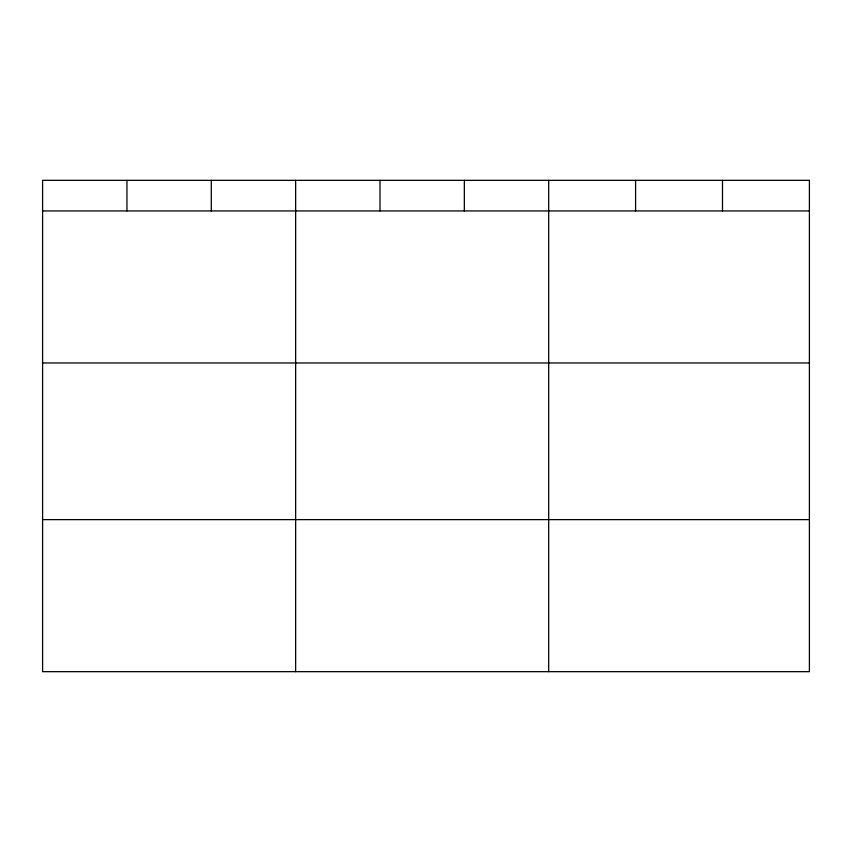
<?xml version="1.0" encoding="UTF-8"?>
<svg xmlns="http://www.w3.org/2000/svg" width="852" height="852" viewBox="0 0 852 852"><rect width="100%" height="100%" fill="white"/><g stroke="black" fill="none" stroke-linecap="round" stroke-linejoin="round"><path stroke-width="1.28" d="M42.6 210.934L809.4 210.934M42.6 362.973L809.4 362.973M42.6 519.624L809.4 519.624M722.496 180.336L722.496 210.934M635.592 180.336L635.592 210.934M548.688 180.336L548.688 671.664M464.34 180.336L464.34 210.934M379.992 180.336L379.992 210.934M295.644 180.336L295.644 671.664M211.296 180.336L211.296 210.934M126.948 180.336L126.948 210.934M809.4 180.336L42.6 180.336L42.6 671.664L809.4 671.664L809.4 180.336"/></g></svg>
